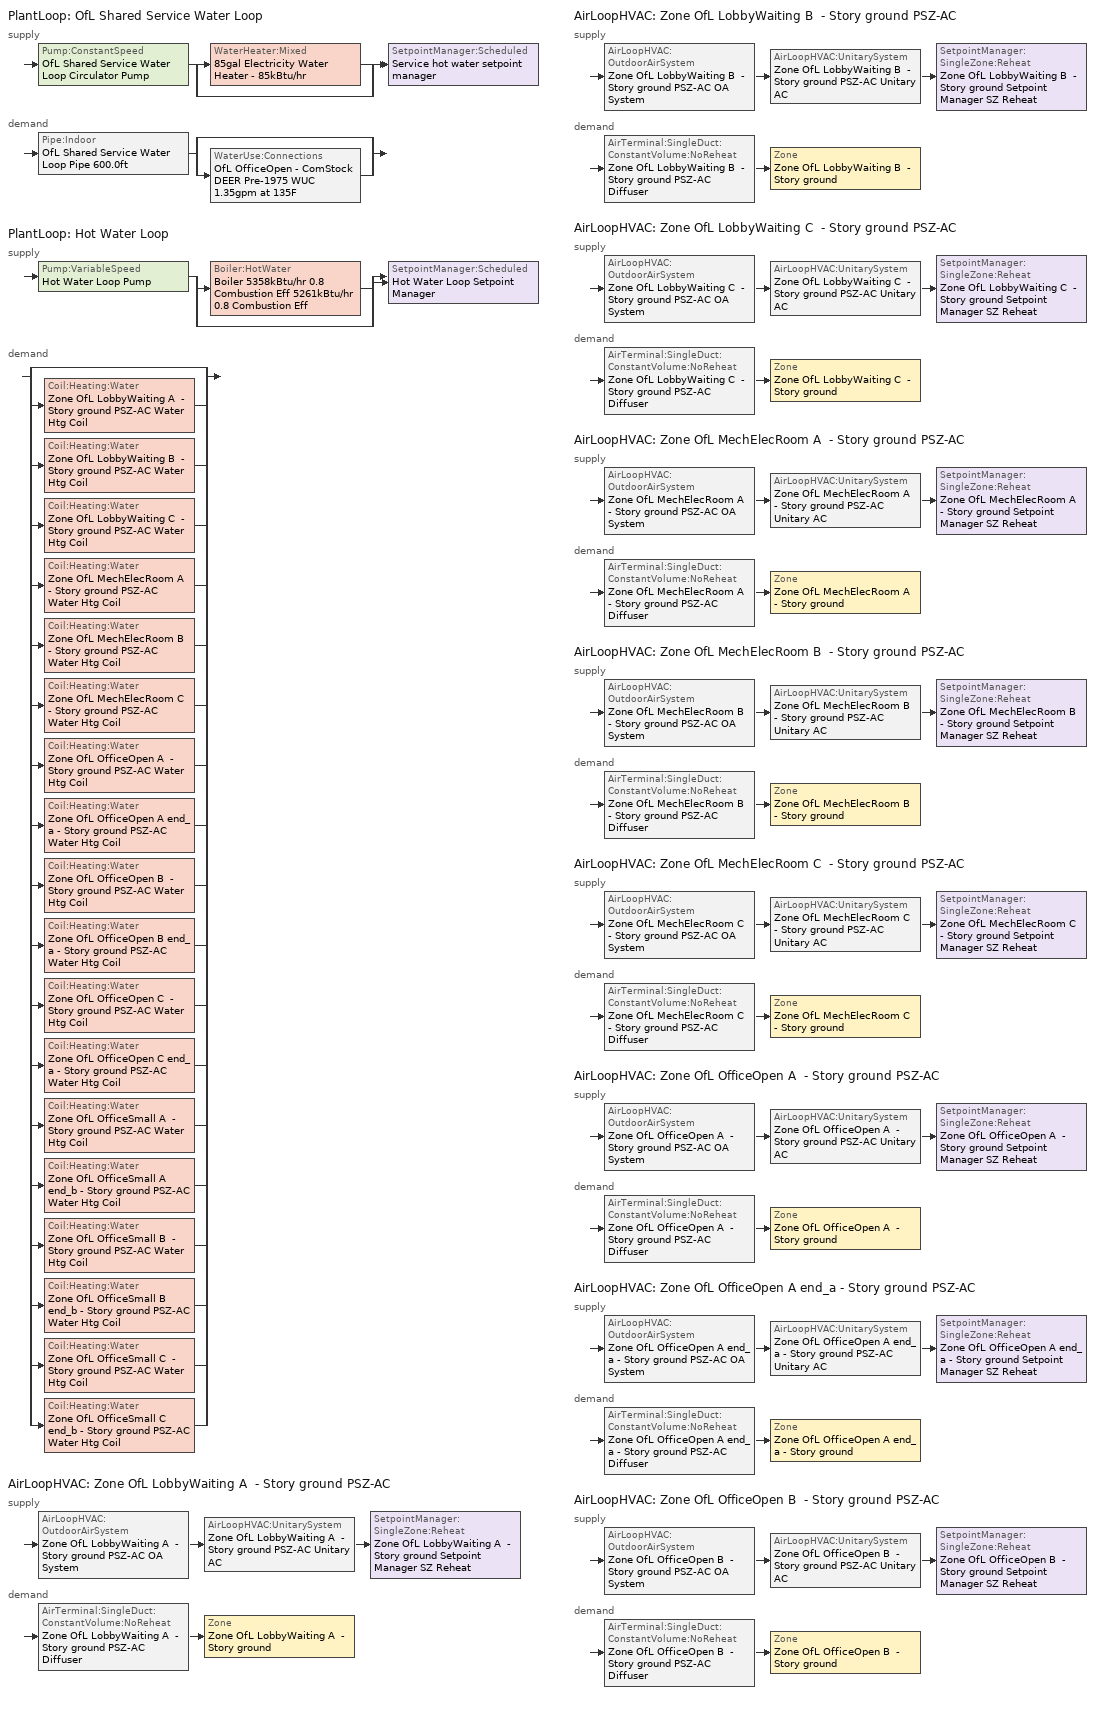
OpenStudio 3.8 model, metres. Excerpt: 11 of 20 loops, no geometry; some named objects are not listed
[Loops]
PlantLoop 'OfL Shared Service Water Loop'
 supply: Pump:ConstantSpeed 'OfL Shared Service Water Loop Circulator Pump' > split
  | WaterHeater:Mixed '85gal Electricity Water Heater - 85kBtu/hr'
  | bypass
  join > SetpointManager:Scheduled 'Service hot water setpoint manager'
 demand: Pipe:Indoor 'OfL Shared Service Water Loop Pipe 600.0ft' > split
  | bypass
  | WaterUse:Connections 'OfL OfficeOpen - ComStock DEER Pre-1975 WUC 1.35gpm at 135F'
PlantLoop 'Hot Water Loop'
 supply: Pump:VariableSpeed 'Hot Water Loop Pump' > split
  | Boiler:HotWater 'Boiler 5358kBtu/hr 0.8 Combustion Eff 5261kBtu/hr 0.8 Combustion Eff'
  | bypass
  join > SetpointManager:Scheduled 'Hot Water Loop Setpoint Manager'
 demand: split
  | bypass
  | Coil:Heating:Water 'Zone OfL LobbyWaiting A  - Story ground PSZ-AC Water Htg Coil'
  | Coil:Heating:Water 'Zone OfL LobbyWaiting B  - Story ground PSZ-AC Water Htg Coil'
  | Coil:Heating:Water 'Zone OfL LobbyWaiting C  - Story ground PSZ-AC Water Htg Coil'
  | Coil:Heating:Water 'Zone OfL MechElecRoom A  - Story ground PSZ-AC Water Htg Coil'
  | Coil:Heating:Water 'Zone OfL MechElecRoom B  - Story ground PSZ-AC Water Htg Coil'
  | Coil:Heating:Water 'Zone OfL MechElecRoom C  - Story ground PSZ-AC Water Htg Coil'
  | Coil:Heating:Water 'Zone OfL OfficeOpen A  - Story ground PSZ-AC Water Htg Coil'
  | Coil:Heating:Water 'Zone OfL OfficeOpen A end_a - Story ground PSZ-AC Water Htg Coil'
  | Coil:Heating:Water 'Zone OfL OfficeOpen B  - Story ground PSZ-AC Water Htg Coil'
  | Coil:Heating:Water 'Zone OfL OfficeOpen B end_a - Story ground PSZ-AC Water Htg Coil'
  | Coil:Heating:Water 'Zone OfL OfficeOpen C  - Story ground PSZ-AC Water Htg Coil'
  | Coil:Heating:Water 'Zone OfL OfficeOpen C end_a - Story ground PSZ-AC Water Htg Coil'
  | Coil:Heating:Water 'Zone OfL OfficeSmall A  - Story ground PSZ-AC Water Htg Coil'
  | Coil:Heating:Water 'Zone OfL OfficeSmall A end_b - Story ground PSZ-AC Water Htg Coil'
  | Coil:Heating:Water 'Zone OfL OfficeSmall B  - Story ground PSZ-AC Water Htg Coil'
  | Coil:Heating:Water 'Zone OfL OfficeSmall B end_b - Story ground PSZ-AC Water Htg Coil'
  | Coil:Heating:Water 'Zone OfL OfficeSmall C  - Story ground PSZ-AC Water Htg Coil'
  | Coil:Heating:Water 'Zone OfL OfficeSmall C end_b - Story ground PSZ-AC Water Htg Coil'
AirLoopHVAC 'Zone OfL LobbyWaiting A  - Story ground PSZ-AC'
 supply: AirLoopHVAC:OutdoorAirSystem 'Zone OfL LobbyWaiting A  - Story ground PSZ-AC OA System' > AirLoopHVAC:UnitarySystem 'Zone OfL LobbyWaiting A  - Story ground PSZ-AC Unitary AC' > SetpointManager:SingleZone:Reheat 'Zone OfL LobbyWaiting A  - Story ground Setpoint Manager SZ Reheat'
 demand: AirTerminal:SingleDuct:ConstantVolume:NoReheat 'Zone OfL LobbyWaiting A  - Story ground PSZ-AC Diffuser' > Zone 'Zone OfL LobbyWaiting A  - Story ground'
AirLoopHVAC 'Zone OfL LobbyWaiting B  - Story ground PSZ-AC'
 supply: AirLoopHVAC:OutdoorAirSystem 'Zone OfL LobbyWaiting B  - Story ground PSZ-AC OA System' > AirLoopHVAC:UnitarySystem 'Zone OfL LobbyWaiting B  - Story ground PSZ-AC Unitary AC' > SetpointManager:SingleZone:Reheat 'Zone OfL LobbyWaiting B  - Story ground Setpoint Manager SZ Reheat'
 demand: AirTerminal:SingleDuct:ConstantVolume:NoReheat 'Zone OfL LobbyWaiting B  - Story ground PSZ-AC Diffuser' > Zone 'Zone OfL LobbyWaiting B  - Story ground'
AirLoopHVAC 'Zone OfL LobbyWaiting C  - Story ground PSZ-AC'
 supply: AirLoopHVAC:OutdoorAirSystem 'Zone OfL LobbyWaiting C  - Story ground PSZ-AC OA System' > AirLoopHVAC:UnitarySystem 'Zone OfL LobbyWaiting C  - Story ground PSZ-AC Unitary AC' > SetpointManager:SingleZone:Reheat 'Zone OfL LobbyWaiting C  - Story ground Setpoint Manager SZ Reheat'
 demand: AirTerminal:SingleDuct:ConstantVolume:NoReheat 'Zone OfL LobbyWaiting C  - Story ground PSZ-AC Diffuser' > Zone 'Zone OfL LobbyWaiting C  - Story ground'
AirLoopHVAC 'Zone OfL MechElecRoom A  - Story ground PSZ-AC'
 supply: AirLoopHVAC:OutdoorAirSystem 'Zone OfL MechElecRoom A  - Story ground PSZ-AC OA System' > AirLoopHVAC:UnitarySystem 'Zone OfL MechElecRoom A  - Story ground PSZ-AC Unitary AC' > SetpointManager:SingleZone:Reheat 'Zone OfL MechElecRoom A  - Story ground Setpoint Manager SZ Reheat'
 demand: AirTerminal:SingleDuct:ConstantVolume:NoReheat 'Zone OfL MechElecRoom A  - Story ground PSZ-AC Diffuser' > Zone 'Zone OfL MechElecRoom A  - Story ground'
AirLoopHVAC 'Zone OfL MechElecRoom B  - Story ground PSZ-AC'
 supply: AirLoopHVAC:OutdoorAirSystem 'Zone OfL MechElecRoom B  - Story ground PSZ-AC OA System' > AirLoopHVAC:UnitarySystem 'Zone OfL MechElecRoom B  - Story ground PSZ-AC Unitary AC' > SetpointManager:SingleZone:Reheat 'Zone OfL MechElecRoom B  - Story ground Setpoint Manager SZ Reheat'
 demand: AirTerminal:SingleDuct:ConstantVolume:NoReheat 'Zone OfL MechElecRoom B  - Story ground PSZ-AC Diffuser' > Zone 'Zone OfL MechElecRoom B  - Story ground'
AirLoopHVAC 'Zone OfL MechElecRoom C  - Story ground PSZ-AC'
 supply: AirLoopHVAC:OutdoorAirSystem 'Zone OfL MechElecRoom C  - Story ground PSZ-AC OA System' > AirLoopHVAC:UnitarySystem 'Zone OfL MechElecRoom C  - Story ground PSZ-AC Unitary AC' > SetpointManager:SingleZone:Reheat 'Zone OfL MechElecRoom C  - Story ground Setpoint Manager SZ Reheat'
 demand: AirTerminal:SingleDuct:ConstantVolume:NoReheat 'Zone OfL MechElecRoom C  - Story ground PSZ-AC Diffuser' > Zone 'Zone OfL MechElecRoom C  - Story ground'
AirLoopHVAC 'Zone OfL OfficeOpen A  - Story ground PSZ-AC'
 supply: AirLoopHVAC:OutdoorAirSystem 'Zone OfL OfficeOpen A  - Story ground PSZ-AC OA System' > AirLoopHVAC:UnitarySystem 'Zone OfL OfficeOpen A  - Story ground PSZ-AC Unitary AC' > SetpointManager:SingleZone:Reheat 'Zone OfL OfficeOpen A  - Story ground Setpoint Manager SZ Reheat'
 demand: AirTerminal:SingleDuct:ConstantVolume:NoReheat 'Zone OfL OfficeOpen A  - Story ground PSZ-AC Diffuser' > Zone 'Zone OfL OfficeOpen A  - Story ground'
AirLoopHVAC 'Zone OfL OfficeOpen A end_a - Story ground PSZ-AC'
 supply: AirLoopHVAC:OutdoorAirSystem 'Zone OfL OfficeOpen A end_a - Story ground PSZ-AC OA System' > AirLoopHVAC:UnitarySystem 'Zone OfL OfficeOpen A end_a - Story ground PSZ-AC Unitary AC' > SetpointManager:SingleZone:Reheat 'Zone OfL OfficeOpen A end_a - Story ground Setpoint Manager SZ Reheat'
 demand: AirTerminal:SingleDuct:ConstantVolume:NoReheat 'Zone OfL OfficeOpen A end_a - Story ground PSZ-AC Diffuser' > Zone 'Zone OfL OfficeOpen A end_a - Story ground'
AirLoopHVAC 'Zone OfL OfficeOpen B  - Story ground PSZ-AC'
 supply: AirLoopHVAC:OutdoorAirSystem 'Zone OfL OfficeOpen B  - Story ground PSZ-AC OA System' > AirLoopHVAC:UnitarySystem 'Zone OfL OfficeOpen B  - Story ground PSZ-AC Unitary AC' > SetpointManager:SingleZone:Reheat 'Zone OfL OfficeOpen B  - Story ground Setpoint Manager SZ Reheat'
 demand: AirTerminal:SingleDuct:ConstantVolume:NoReheat 'Zone OfL OfficeOpen B  - Story ground PSZ-AC Diffuser' > Zone 'Zone OfL OfficeOpen B  - Story ground'
[Construction]
Copper pipe 0.75in type L with 0.5in fiberglass batt: Fiberglass batt 0.5in, Copper pipe 0.75in type L
[Material] Roughness=Smooth; Thermal Absorptance=0.9; Solar Absorptance=0.7; Visible Absorptance=0.7
Name | Thickness {m} | Conductivity {W/m-K} | Density {kg/m3} | Specific Heat {J/kg-K}
Copper pipe 0.75in type L | 0.001143 | 386 | 8906.27 | 385.1856
Fiberglass batt 0.5in | 0.0127 | 0.0663448 | 11.2129 | 837.36
[Sizing:Zone] Zone Cooling Design Supply Air Temperature Input Method=SupplyAirTemperature; Zone Cooling Design Supply Air Temperature {C}=12.7778; Zone Cooling Design Supply Air Temperature Difference {deltaC}=11.11; Zone Heating Design Supply Air Temperature Input Method=SupplyAirTemperature; Zone Heating Design Supply Air Temperature {C}=50; Zone Heating Design Supply Air Temperature Difference {deltaC}=11.11; Zone Cooling Design Supply Air Humidity Ratio {kg-H2O/kg-air}=0.0085; Zone Heating Design Supply Air Humidity Ratio {kg-H2O/kg-air}=0.008; Cooling Design Air Flow Method=DesignDay; Heating Design Air Flow Method=DesignDay; Account for Dedicated Outdoor Air System=No; Dedicated Outdoor Air System Control Strategy=NeutralSupplyAir; Dedicated Outdoor Air Low Setpoint Temperature for Design {C}=autosize; Dedicated Outdoor Air High Setpoint Temperature for Design {C}=autosize; Zone Load Sizing Method=Sensible Load Only No Latent Load; Zone Latent Cooling Design Supply Air Humidity Ratio Input Method=HumidityRatioDifference; Zone Cooling Design Supply Air Humidity Ratio Difference {kgWater/kgDryAir}=0.005; Zone Latent Heating Design Supply Air Humidity Ratio Input Method=HumidityRatioDifference; Zone Humidification Design Supply Air Humidity Ratio Difference {kgWater/kgDryAir}=0.005
Zone OfL OfficeOpen A end_a - Story ground; Zone OfL OfficeOpen A  - Story ground; Zone OfL OfficeOpen B  - Story ground; Zone OfL LobbyWaiting A  - Story ground; Zone OfL LobbyWaiting B  - Story ground; Zone OfL LobbyWaiting C  - Story ground; Zone OfL MechElecRoom A  - Story ground; Zone OfL MechElecRoom B  - Story ground; Zone OfL MechElecRoom C  - Story ground
[Zone equipment]
Zone OfL OfficeOpen A end_a - Story ground: Zone OfL OfficeOpen A end_a - Story ground PSZ-AC Diffuser
Zone OfL OfficeOpen A  - Story ground: Zone OfL OfficeOpen A  - Story ground PSZ-AC Diffuser
Zone OfL OfficeOpen B  - Story ground: Zone OfL OfficeOpen B  - Story ground PSZ-AC Diffuser
Zone OfL LobbyWaiting A  - Story ground: Zone OfL LobbyWaiting A  - Story ground PSZ-AC Diffuser
Zone OfL LobbyWaiting B  - Story ground: Zone OfL LobbyWaiting B  - Story ground PSZ-AC Diffuser
Zone OfL LobbyWaiting C  - Story ground: Zone OfL LobbyWaiting C  - Story ground PSZ-AC Diffuser
Zone OfL MechElecRoom A  - Story ground: Zone OfL MechElecRoom A  - Story ground PSZ-AC Diffuser
Zone OfL MechElecRoom B  - Story ground: Zone OfL MechElecRoom B  - Story ground PSZ-AC Diffuser
Zone OfL MechElecRoom C  - Story ground: Zone OfL MechElecRoom C  - Story ground PSZ-AC Diffuser
[WaterUse:Connections]
OfL OfficeOpen - ComStock DEER Pre-1975 WUC 1.35gpm at 135F: Drain Water Heat Exchanger Type=None; Drain Water Heat Exchanger Destination=Plant; Water Use Equipment Name 1=OfL OfficeOpen - ComStock DEER Pre-1975 Service Water Use 1.35gpm at 135F
[WaterUse:Equipment:Definition]
OfL OfficeOpen - ComStock DEER Pre-1975 Service Water Use Def 1.35gpm: Peak Flow Rate {m3/s}=8.51865e-05; Target Temperature Schedule=Mixed Water At Faucet Temp - 135F; Sensible Fraction Schedule=Fraction Sensible - 0.2; Latent Fraction Schedule=Fraction Latent - 0.05
[WaterUse:Equipment]
OfL OfficeOpen - ComStock DEER Pre-1975 Service Water Use 1.35gpm at 135F: Water Use Equipment Definition=OfL OfficeOpen - ComStock DEER Pre-1975 Service Water Use Def 1.35gpm; Flow Rate Fraction Schedule=D_OfL_All_DHW_DHW_Yr
[PlantLoop] Glycol Concentration=0; Minimum Loop Temperature {C}=10; Load Distribution Scheme=Optimal
Name | Maximum Loop Temperature {C} | Maximum Loop Flow Rate {m3/s} | Plant Loop Volume {m3} | Fluid Type
OfL Shared Service Water Loop | 60 | 8.51865e-05 | 0.0102224
Hot Water Loop |  | 0.0307921 | 3.69505 | Water
[Sizing:Plant] Loop Type=Heating; Sizing Option=NonCoincident; Zone Timesteps in Averaging Window=1; Coincident Sizing Factor Mode=None
Name | Design Loop Exit Temperature {C} | Loop Design Temperature Difference {deltaC}
OfL Shared Service Water Loop | 60 | 5
Hot Water Loop | 82.2222 | 11.1111
[SetpointManager:Scheduled] Control Variable=Temperature
Name | Schedule | Setpoint Node or NodeList
Service hot water setpoint manager | Service Water Loop Temp - 140F | OfL Shared Service Water Loop Supply Outlet Node
Hot Water Loop Setpoint Manager | Hot Water Loop Temp - 180F | Hot Water Loop Supply Outlet Node
[Pump:ConstantSpeed]
OfL Shared Service Water Loop Circulator Pump: Rated Flow Rate {m3/s}=8.51865e-05; Rated Pump Head {Pa}=29890.7; Rated Power Consumption {W}=3.88626; Motor Efficiency=0.84; Fraction of Motor Inefficiencies to Fluid Stream=0; Pump Control Type=Intermittent; Design Power Sizing Method=PowerPerFlowPerPressure; Design Electric Power per Unit Flow Rate {W/(m3/s)}=348701.1; Design Shaft Power per Unit Flow Rate per Unit Head {W-s/m3-Pa}=1.28205
[WaterHeater:Mixed]
85gal Electricity Water Heater - 85kBtu/hr: Tank Volume {m3}=0.322005; Setpoint Temperature Schedule=Service Water Loop Temp - 140F; Deadband Temperature Difference {deltaC}=2; Maximum Temperature Limit {C}=60; Heater Control Type=Cycle; Heater Maximum Capacity {W}=24930; Heater Fuel Type=Electricity; Heater Thermal Efficiency=1; Off Cycle Parasitic Fuel Consumption Rate {W}=0; Off Cycle Parasitic Fuel Type=Electricity; Off Cycle Parasitic Heat Fraction to Tank=0.8; On Cycle Parasitic Fuel Consumption Rate {W}=0; On Cycle Parasitic Fuel Type=Electricity; Ambient Temperature Indicator=Schedule; Ambient Temperature Schedule=Water Heater Ambient Temp Schedule 71.6F; Off Cycle Loss Coefficient to Ambient Temperature {W/K}=1.053; On Cycle Loss Coefficient to Ambient Temperature {W/K}=1.053; Use Side Effectiveness=1; Source Side Effectiveness=1; Use Side Design Flow Rate {m3/s}=autosize; Source Side Design Flow Rate {m3/s}=autosize; Indirect Water Heating Recovery Time {hr}=1.5; Source Side Flow Control Mode=IndirectHeatPrimarySetpoint
[WaterHeater:Sizing]
85gal Electricity Water Heater - 85kBtu/hr: Design Mode=PeakDraw; Time Storage Can Meet Peak Draw {hr}=0.538503; Time for Tank Recovery {hr}=0; Nominal Tank Volume for Autosizing Plant Connections {m3}=1
[Pipe:Indoor]
OfL Shared Service Water Loop Pipe 600.0ft: Construction=Copper pipe 0.75in type L with 0.5in fiberglass batt; Environment Type=Schedule; Ambient Temperature Schedule=OfL Shared Service Water Loop Piping Air Temp - 70F; Ambient Air Velocity Schedule=OfL Shared Service Water Loop Piping Air Velocity - 0.67mph; Pipe Inside Diameter {m}=0.019939; Pipe Length {m}=182.88
[Pump:VariableSpeed]
Hot Water Loop Pump: Rated Flow Rate {m3/s}=0.0307921; Rated Pump Head {Pa}=179344; Rated Power Consumption {W}=7780.19; Motor Efficiency=0.91; Coefficient 1 of the Part Load Performance Curve=0; Coefficient 2 of the Part Load Performance Curve=3.2485; Coefficient 3 of the Part Load Performance Curve=-4.7443; Coefficient 4 of the Part Load Performance Curve=2.5294; Pump Control Type=Intermittent; Skin Loss Radiative Fraction=0.5; Design Power Sizing Method=PowerPerFlowPerPressure; Design Electric Power per Unit Flow Rate {W/(m3/s)}=348701.1; Design Shaft Power per Unit Flow Rate per Unit Head {W-s/m3-Pa}=1.28205; Design Minimum Flow Rate Fraction=0
[Boiler:HotWater]
Boiler 5358kBtu/hr 0.8 Combustion Eff 5261kBtu/hr 0.8 Combustion Eff: Fuel Type=FuelOilNo2; Nominal Capacity {W}=1.40778e+06; Nominal Thermal Efficiency=0.793; Efficiency Curve Temperature Evaluation Variable=LeavingBoiler; Normalized Boiler Efficiency Curve=Boiler Constant Efficiency Curve; Design Water Flow Rate {m3/s}=0.0307921; Minimum Part Load Ratio=0; Maximum Part Load Ratio=1.2; Optimum Part Load Ratio=1; Water Outlet Upper Temperature Limit {C}=95; Boiler Flow Mode=LeavingSetpointModulated; On Cycle Parasitic Electric Load {W}=0; Off Cycle Parasitic Fuel Load {W}=0; Sizing Factor=1
[AirLoopHVAC] Availability Schedule=Always On Discrete; Design Return Air Flow Fraction of Supply Air Flow=1
Name | Design Supply Air Flow Rate {m3/s}
Zone OfL LobbyWaiting A  - Story ground PSZ-AC | 0.130286
Zone OfL LobbyWaiting B  - Story ground PSZ-AC | 0.82791
Zone OfL LobbyWaiting C  - Story ground PSZ-AC | 0.0837155
Zone OfL MechElecRoom A  - Story ground PSZ-AC | 0.173145
Zone OfL MechElecRoom B  - Story ground PSZ-AC | 0.992128
Zone OfL MechElecRoom C  - Story ground PSZ-AC | 0.108043
Zone OfL OfficeOpen A  - Story ground PSZ-AC | 1.76374
Zone OfL OfficeOpen A end_a - Story ground PSZ-AC | 0.25569
Zone OfL OfficeOpen B  - Story ground PSZ-AC | 13.1555
[Sizing:System] Type of Load to Size On=Sensible; Central Heating Maximum System Air Flow Ratio=1; Preheat Design Temperature {C}=7.22222; Preheat Design Humidity Ratio {kg-H2O/kg-Air}=0.008; Precool Design Temperature {C}=12.7778; Precool Design Humidity Ratio {kg-H2O/kg-Air}=0.008; Central Cooling Design Supply Air Temperature {C}=12.7778; Central Heating Design Supply Air Temperature {C}=50; Sizing Option=Coincident; 100% Outdoor Air in Cooling=No; 100% Outdoor Air in Heating=No; Central Cooling Design Supply Air Humidity Ratio {kg-H2O/kg-Air}=0.0085; Central Heating Design Supply Air Humidity Ratio {kg-H2O/kg-Air}=0.008; Cooling Design Air Flow Method=DesignDay; Heating Design Air Flow Method=DesignDay; System Outdoor Air Method=ZoneSum; Zone Maximum Outdoor Air Fraction=1; Cooling Supply Air Flow Rate Per Floor Area {m3/s-m2}=0.00996765; Cooling Fraction of Autosized Cooling Supply Air Flow Rate=1; Cooling Supply Air Flow Rate Per Unit Cooling Capacity {m3/s-W}=3.94755e-05; Heating Supply Air Flow Rate Per Floor Area {m3/s-m2}=0.00996765; Heating Fraction of Autosized Heating Supply Air Flow Rate=1; Heating Fraction of Autosized Cooling Supply Air Flow Rate=1; Heating Supply Air Flow Rate Per Unit Heating Capacity {m3/s-W}=3.15882e-05; Cooling Design Capacity Method=CoolingDesignCapacity; Cooling Design Capacity Per Floor Area {W/m2}=234.7; Fraction of Autosized Cooling Design Capacity=1; Heating Design Capacity Method=HeatingDesignCapacity; Heating Design Capacity Per Floor Area {W/m2}=157; Fraction of Autosized Heating Design Capacity=1; Central Cooling Capacity Control Method=OnOff; Occupant Diversity=1
Name | Design Outdoor Air Flow Rate {m3/s} | Cooling Design Capacity {W} | Heating Design Capacity {W}
Zone OfL LobbyWaiting A  - Story ground PSZ-AC | 0.130286 | 2074.58 | 1027.06
Zone OfL LobbyWaiting B  - Story ground PSZ-AC | 0.82791 | 17767.91 | 13722.1
Zone OfL LobbyWaiting C  - Story ground PSZ-AC | 0.0837155 | 1518.62 | 1042.03
Zone OfL MechElecRoom A  - Story ground PSZ-AC | 0.173145 | 2780.7 | 1434.74
Zone OfL MechElecRoom B  - Story ground PSZ-AC | 0.992128 | 22689.95 | 19583.97
Zone OfL MechElecRoom C  - Story ground PSZ-AC | 0.108043 | 2006.38 | 1451.82
Zone OfL OfficeOpen A  - Story ground PSZ-AC | 1.76374 | 27519.24 | 11370.37
Zone OfL OfficeOpen A end_a - Story ground PSZ-AC | 0.25569 | 3973.91 | 1715.13
Zone OfL OfficeOpen B  - Story ground PSZ-AC | 13.1555 | 256402 | 159736
[SetpointManager:SingleZone:Reheat] Minimum Supply Air Temperature {C}=12.7778; Maximum Supply Air Temperature {C}=50
Name | Control Zone | Setpoint Node or NodeList
Zone OfL LobbyWaiting A  - Story ground Setpoint Manager SZ Reheat | Zone OfL LobbyWaiting A  - Story ground | Zone OfL LobbyWaiting A  - Story ground PSZ-AC Supply Outlet Node
Zone OfL LobbyWaiting B  - Story ground Setpoint Manager SZ Reheat | Zone OfL LobbyWaiting B  - Story ground | Zone OfL LobbyWaiting B  - Story ground PSZ-AC Supply Outlet Node
Zone OfL LobbyWaiting C  - Story ground Setpoint Manager SZ Reheat | Zone OfL LobbyWaiting C  - Story ground | Zone OfL LobbyWaiting C  - Story ground PSZ-AC Supply Outlet Node
Zone OfL MechElecRoom A  - Story ground Setpoint Manager SZ Reheat | Zone OfL MechElecRoom A  - Story ground | Zone OfL MechElecRoom A  - Story ground PSZ-AC Supply Outlet Node
Zone OfL MechElecRoom B  - Story ground Setpoint Manager SZ Reheat | Zone OfL MechElecRoom B  - Story ground | Zone OfL MechElecRoom B  - Story ground PSZ-AC Supply Outlet Node
Zone OfL MechElecRoom C  - Story ground Setpoint Manager SZ Reheat | Zone OfL MechElecRoom C  - Story ground | Zone OfL MechElecRoom C  - Story ground PSZ-AC Supply Outlet Node
Zone OfL OfficeOpen A  - Story ground Setpoint Manager SZ Reheat | Zone OfL OfficeOpen A  - Story ground | Zone OfL OfficeOpen A  - Story ground PSZ-AC Supply Outlet Node
Zone OfL OfficeOpen A end_a - Story ground Setpoint Manager SZ Reheat | Zone OfL OfficeOpen A end_a - Story ground | Zone OfL OfficeOpen A end_a - Story ground PSZ-AC Supply Outlet Node
Zone OfL OfficeOpen B  - Story ground Setpoint Manager SZ Reheat | Zone OfL OfficeOpen B  - Story ground | Zone OfL OfficeOpen B  - Story ground PSZ-AC Supply Outlet Node
[Coil:Heating:Water] Availability Schedule=Always On Discrete; Rated Inlet Water Temperature {C}=82.2222; Rated Inlet Air Temperature {C}=7.22222; Rated Outlet Water Temperature {C}=71.1111; Rated Outlet Air Temperature {C}=50
Name | U-Factor Times Area Value {W/K} | Maximum Water Flow Rate {m3/s} | Rated Capacity {W}
Zone OfL LobbyWaiting A  - Story ground PSZ-AC Water Htg Coil | 122.186 | 0.000107143 | 4898.43
Zone OfL LobbyWaiting B  - Story ground PSZ-AC Water Htg Coil | 829.629 | 0.00075367 | 34456.9
Zone OfL LobbyWaiting C  - Story ground PSZ-AC Water Htg Coil | 80.2485 | 7.11894e-05 | 3254.69
Zone OfL MechElecRoom A  - Story ground PSZ-AC Water Htg Coil | 162.886 | 0.00014306 | 6540.55
Zone OfL MechElecRoom B  - Story ground PSZ-AC Water Htg Coil | 1013.38 | 0.000930405 | 42537
Zone OfL MechElecRoom C  - Story ground PSZ-AC Water Htg Coil | 104.238 | 9.27862e-05 | 4242.07
Zone OfL OfficeOpen A  - Story ground PSZ-AC Water Htg Coil | 1648.13 | 0.00144253 | 65950.9
Zone OfL OfficeOpen A end_a - Story ground PSZ-AC Water Htg Coil | 236.517 | 0.000205951 | 9415.81
Zone OfL OfficeOpen B  - Story ground PSZ-AC Water Htg Coil | 12874.8 | 0.0115458 | 527862
Zone OfL OfficeOpen B end_a - Story ground PSZ-AC Water Htg Coil | 3358.62 | 0.00293542 | 134204
Zone OfL OfficeOpen C  - Story ground PSZ-AC Water Htg Coil | 1097.45 | 0.000969649 | 44331.2
Zone OfL OfficeOpen C end_a - Story ground PSZ-AC Water Htg Coil | 227.861 | 0.000198521 | 9076.12
Zone OfL OfficeSmall A  - Story ground PSZ-AC Water Htg Coil | 1066.17 | 0.000933718 | 42688.5
Zone OfL OfficeSmall A end_b - Story ground PSZ-AC Water Htg Coil | 213.941 | 0.000186556 | 8529.13
Zone OfL OfficeSmall B  - Story ground PSZ-AC Water Htg Coil | 7927.9 | 0.00711955 | 325497
Zone OfL OfficeSmall B end_b - Story ground PSZ-AC Water Htg Coil | 2716.38 | 0.00238373 | 108981
Zone OfL OfficeSmall C  - Story ground PSZ-AC Water Htg Coil | 698.306 | 0.000617846 | 28247.2
Zone OfL OfficeSmall C end_b - Story ground PSZ-AC Water Htg Coil | 176.685 | 0.000154556 | 7066.1
[Controller:WaterCoil] Action=Normal; Controller Convergence Tolerance {deltaC}=0.0001; Minimum Actuated Flow {m3/s}=0
Name | Water Coil
Zone OfL LobbyWaiting A  - Story ground PSZ-AC Water Htg Coil Controller | Zone OfL LobbyWaiting A  - Story ground PSZ-AC Water Htg Coil
Zone OfL LobbyWaiting B  - Story ground PSZ-AC Water Htg Coil Controller | Zone OfL LobbyWaiting B  - Story ground PSZ-AC Water Htg Coil
Zone OfL LobbyWaiting C  - Story ground PSZ-AC Water Htg Coil Controller | Zone OfL LobbyWaiting C  - Story ground PSZ-AC Water Htg Coil
Zone OfL MechElecRoom A  - Story ground PSZ-AC Water Htg Coil Controller | Zone OfL MechElecRoom A  - Story ground PSZ-AC Water Htg Coil
Zone OfL MechElecRoom B  - Story ground PSZ-AC Water Htg Coil Controller | Zone OfL MechElecRoom B  - Story ground PSZ-AC Water Htg Coil
Zone OfL MechElecRoom C  - Story ground PSZ-AC Water Htg Coil Controller | Zone OfL MechElecRoom C  - Story ground PSZ-AC Water Htg Coil
Zone OfL OfficeOpen A  - Story ground PSZ-AC Water Htg Coil Controller | Zone OfL OfficeOpen A  - Story ground PSZ-AC Water Htg Coil
Zone OfL OfficeOpen A end_a - Story ground PSZ-AC Water Htg Coil Controller | Zone OfL OfficeOpen A end_a - Story ground PSZ-AC Water Htg Coil
Zone OfL OfficeOpen B  - Story ground PSZ-AC Water Htg Coil Controller | Zone OfL OfficeOpen B  - Story ground PSZ-AC Water Htg Coil
Zone OfL OfficeOpen B end_a - Story ground PSZ-AC Water Htg Coil Controller | Zone OfL OfficeOpen B end_a - Story ground PSZ-AC Water Htg Coil
Zone OfL OfficeOpen C  - Story ground PSZ-AC Water Htg Coil Controller | Zone OfL OfficeOpen C  - Story ground PSZ-AC Water Htg Coil
Zone OfL OfficeOpen C end_a - Story ground PSZ-AC Water Htg Coil Controller | Zone OfL OfficeOpen C end_a - Story ground PSZ-AC Water Htg Coil
Zone OfL OfficeSmall A  - Story ground PSZ-AC Water Htg Coil Controller | Zone OfL OfficeSmall A  - Story ground PSZ-AC Water Htg Coil
Zone OfL OfficeSmall A end_b - Story ground PSZ-AC Water Htg Coil Controller | Zone OfL OfficeSmall A end_b - Story ground PSZ-AC Water Htg Coil
Zone OfL OfficeSmall B  - Story ground PSZ-AC Water Htg Coil Controller | Zone OfL OfficeSmall B  - Story ground PSZ-AC Water Htg Coil
Zone OfL OfficeSmall B end_b - Story ground PSZ-AC Water Htg Coil Controller | Zone OfL OfficeSmall B end_b - Story ground PSZ-AC Water Htg Coil
Zone OfL OfficeSmall C  - Story ground PSZ-AC Water Htg Coil Controller | Zone OfL OfficeSmall C  - Story ground PSZ-AC Water Htg Coil
Zone OfL OfficeSmall C end_b - Story ground PSZ-AC Water Htg Coil Controller | Zone OfL OfficeSmall C end_b - Story ground PSZ-AC Water Htg Coil
[Coil:Heating:Electric] Availability Schedule=Always On Discrete; Efficiency=1
Name | Nominal Capacity {W}
Zone OfL LobbyWaiting A  - Story ground PSZ-AC Electric Backup Htg Coil | 4898.43
Zone OfL LobbyWaiting B  - Story ground PSZ-AC Electric Backup Htg Coil | 34456.9
Zone OfL LobbyWaiting C  - Story ground PSZ-AC Electric Backup Htg Coil | 3254.69
Zone OfL MechElecRoom A  - Story ground PSZ-AC Electric Backup Htg Coil | 6540.55
Zone OfL MechElecRoom B  - Story ground PSZ-AC Electric Backup Htg Coil | 42537
Zone OfL MechElecRoom C  - Story ground PSZ-AC Electric Backup Htg Coil | 4242.07
Zone OfL OfficeOpen A  - Story ground PSZ-AC Electric Backup Htg Coil | 65950.9
Zone OfL OfficeOpen A end_a - Story ground PSZ-AC Electric Backup Htg Coil | 9415.81
Zone OfL OfficeOpen B  - Story ground PSZ-AC Electric Backup Htg Coil | 527862
[Coil:Cooling:DX:SingleSpeed] Availability Schedule=Always On Discrete; Rated COP {W/W}=2.967036; Rated Evaporator Fan Power Per Volume Flow Rate 2017 {W/(m3/s)}=773.3; Rated Evaporator Fan Power Per Volume Flow Rate 2023 {W/(m3/s)}=934.4; Total Cooling Capacity Function of Temperature Curve=SpltAC1Sp_ClCap_fT; Total Cooling Capacity Function of Flow Fraction Curve=DXCOOL-NECB2011-REF-CAPFFLOW; Energy Input Ratio Function of Temperature Curve=SpltAC1Sp_EIR_fT; Energy Input Ratio Function of Flow Fraction Curve=DXCOOL-NECB2011-REF-COOLEIRFFLOW; Part Load Fraction Correlation Curve=DXCOOL-NECB2011-REF-COOLPLFFPLR; Minimum Outdoor Dry-Bulb Temperature for Compressor Operation {C}=-25; Nominal Time for Condensate Removal to Begin {s}=0; Ratio of Initial Moisture Evaporation Rate and Steady State Latent Capacity=0; Maximum Cycling Rate {cycles/hr}=0; Latent Capacity Time Constant {s}=0; Condenser Type=AirCooled; Evaporative Condenser Effectiveness=0.9; Evaporative Condenser Air Flow Rate {m3/s}=autosize; Evaporative Condenser Pump Rated Power Consumption {W}=autosize; Crankcase Heater Capacity {W}=0; Maximum Outdoor Dry-Bulb Temperature for Crankcase Heater Operation {C}=10; Basin Heater Capacity {W/K}=0; Basin Heater Setpoint Temperature {C}=2
Name | Rated Total Cooling Capacity {W} | Rated Sensible Heat Ratio | Rated Air Flow Rate {m3/s}
Zone OfL LobbyWaiting A  - Story ground PSZ-AC 1spd DX AC Clg Coil 10kBtu/hr 9.7SEER 10kBtu/hr 9.7SEER | 2544.46 | 0.785626 | 0.130286
Zone OfL LobbyWaiting B  - Story ground PSZ-AC 1spd DX AC Clg Coil 90kBtu/hr 9.7SEER 89kBtu/hr 9.7SEER | 20559 | 0.701083 | 0.82791
Zone OfL LobbyWaiting C  - Story ground PSZ-AC 1spd DX AC Clg Coil 8kBtu/hr 9.7SEER 8kBtu/hr 9.7SEER | 2078.86 | 0.701083 | 0.0837155
Zone OfL MechElecRoom A  - Story ground PSZ-AC 1spd DX AC Clg Coil 12kBtu/hr 9.7SEER 13kBtu/hr 9.7SEER | 3362.63 | 0.788374 | 0.173145
Zone OfL MechElecRoom B  - Story ground PSZ-AC 1spd DX AC Clg Coil 107kBtu/hr 9.7SEER 106kBtu/hr 9.7SEER | 24636.9 | 0.701083 | 0.992128
Zone OfL MechElecRoom C  - Story ground PSZ-AC 1spd DX AC Clg Coil 9kBtu/hr 9.7SEER 10kBtu/hr 9.7SEER | 2668.78 | 0.703386 | 0.108043
Zone OfL OfficeOpen A  - Story ground PSZ-AC 1spd DX AC Clg Coil 115kBtu/hr 9.7SEER 117kBtu/hr 9.7SEER | 33328.6 | 0.80007 | 1.76374
Zone OfL OfficeOpen A end_a - Story ground PSZ-AC 1spd DX AC Clg Coil 18kBtu/hr 9.7SEER 18kBtu/hr 9.7SEER | 5142.93 | 0.773577 | 0.25569
Zone OfL OfficeOpen B  - Story ground PSZ-AC 1spd DX AC Clg Coil 1247kBtu/hr 9.7SEER 1234kBtu/hr 9.7SEER | 326681 | 0.701083 | 13.1555
[Fan:OnOff] Availability Schedule=Always On Discrete; Motor In Airstream Fraction=1
Name | Fan Total Efficiency | Pressure Rise {Pa} | Maximum Flow Rate {m3/s} | Motor Efficiency | Fan Power Ratio Function of Speed Ratio Curve | Fan Efficiency Ratio Function of Speed Ratio Curve
Zone OfL LobbyWaiting A  - Story ground PSZ-AC Fan | 0.546 | 622.722 | 0.130286 | 0.84 | Fan On Off Power Curve | Fan On Off Efficiency Curve
Zone OfL LobbyWaiting B  - Story ground PSZ-AC Fan | 0.546 | 622.722 | 0.82791 | 0.84 | Fan On Off Power Curve 1 | Fan On Off Efficiency Curve 1
Zone OfL LobbyWaiting C  - Story ground PSZ-AC Fan | 0.546 | 622.722 | 0.0837155 | 0.84 | Fan On Off Power Curve 2 | Fan On Off Efficiency Curve 2
Zone OfL MechElecRoom A  - Story ground PSZ-AC Fan | 0.546 | 622.722 | 0.173145 | 0.84 | Fan On Off Power Curve 3 | Fan On Off Efficiency Curve 3
Zone OfL MechElecRoom B  - Story ground PSZ-AC Fan | 0.56875 | 622.722 | 0.992128 | 0.875 | Fan On Off Power Curve 4 | Fan On Off Efficiency Curve 4
Zone OfL MechElecRoom C  - Story ground PSZ-AC Fan | 0.546 | 622.722 | 0.108043 | 0.84 | Fan On Off Power Curve 5 | Fan On Off Efficiency Curve 5
Zone OfL OfficeOpen A  - Story ground PSZ-AC Fan | 0.56875 | 622.722 | 1.76374 | 0.875 | Fan On Off Power Curve 6 | Fan On Off Efficiency Curve 6
Zone OfL OfficeOpen A end_a - Story ground PSZ-AC Fan | 0.546 | 622.722 | 0.25569 | 0.84 | Fan On Off Power Curve 7 | Fan On Off Efficiency Curve 7
Zone OfL OfficeOpen B  - Story ground PSZ-AC Fan | 0.6045 | 1018.77 | 13.1555 | 0.93 | Fan On Off Power Curve 8 | Fan On Off Efficiency Curve 8
[AirLoopHVAC:UnitarySystem] Control Type=Load; Dehumidification Control Type=None; Availability Schedule=Always On Discrete; Fan Placement=DrawThrough; Supply Air Fan Operating Mode Schedule=Always On Discrete; DX Heating Coil Sizing Ratio=1; Use DOAS DX Cooling Coil=No; DOAS DX Cooling Coil Leaving Minimum Air Temperature {C}=2; Latent Load Control=SensibleOnlyLoadControl; Supply Air Flow Rate Method During Cooling Operation=SupplyAirFlowRate; Supply Air Flow Rate Method During Heating Operation=SupplyAirFlowRate; Supply Air Flow Rate Method When No Cooling or Heating is Required=None; No Load Supply Air Flow Rate Control Set To Low Speed=Yes; Maximum Supply Air Temperature {C}=50; Maximum Outdoor Dry-Bulb Temperature for Supplemental Heater Operation {C}=21; Ancilliary On-Cycle Electric Power {W}=0; Ancilliary Off-Cycle Electric Power {W}=0
Name | Controlling Zone or Thermostat Location | Supply Fan | Heating Coil | Cooling Coil | Supplemental Heating Coil | Supply Air Flow Rate During Cooling Operation {m3/s} | Supply Air Flow Rate During Heating Operation {m3/s}
Zone OfL LobbyWaiting A  - Story ground PSZ-AC Unitary AC | Zone OfL LobbyWaiting A  - Story ground | Zone OfL LobbyWaiting A  - Story ground PSZ-AC Fan | Zone OfL LobbyWaiting A  - Story ground PSZ-AC Water Htg Coil | Zone OfL LobbyWaiting A  - Story ground PSZ-AC 1spd DX AC Clg Coil 10kBtu/hr 9.7SEER 10kBtu/hr 9.7SEER | Zone OfL LobbyWaiting A  - Story ground PSZ-AC Electric Backup Htg Coil | 0.130286 | 0.130286
Zone OfL LobbyWaiting B  - Story ground PSZ-AC Unitary AC | Zone OfL LobbyWaiting B  - Story ground | Zone OfL LobbyWaiting B  - Story ground PSZ-AC Fan | Zone OfL LobbyWaiting B  - Story ground PSZ-AC Water Htg Coil | Zone OfL LobbyWaiting B  - Story ground PSZ-AC 1spd DX AC Clg Coil 90kBtu/hr 9.7SEER 89kBtu/hr 9.7SEER | Zone OfL LobbyWaiting B  - Story ground PSZ-AC Electric Backup Htg Coil | 0.82791 | 0.82791
Zone OfL LobbyWaiting C  - Story ground PSZ-AC Unitary AC | Zone OfL LobbyWaiting C  - Story ground | Zone OfL LobbyWaiting C  - Story ground PSZ-AC Fan | Zone OfL LobbyWaiting C  - Story ground PSZ-AC Water Htg Coil | Zone OfL LobbyWaiting C  - Story ground PSZ-AC 1spd DX AC Clg Coil 8kBtu/hr 9.7SEER 8kBtu/hr 9.7SEER | Zone OfL LobbyWaiting C  - Story ground PSZ-AC Electric Backup Htg Coil | 0.0837155 | 0.0837155
Zone OfL MechElecRoom A  - Story ground PSZ-AC Unitary AC | Zone OfL MechElecRoom A  - Story ground | Zone OfL MechElecRoom A  - Story ground PSZ-AC Fan | Zone OfL MechElecRoom A  - Story ground PSZ-AC Water Htg Coil | Zone OfL MechElecRoom A  - Story ground PSZ-AC 1spd DX AC Clg Coil 12kBtu/hr 9.7SEER 13kBtu/hr 9.7SEER | Zone OfL MechElecRoom A  - Story ground PSZ-AC Electric Backup Htg Coil | 0.173145 | 0.173145
Zone OfL MechElecRoom B  - Story ground PSZ-AC Unitary AC | Zone OfL MechElecRoom B  - Story ground | Zone OfL MechElecRoom B  - Story ground PSZ-AC Fan | Zone OfL MechElecRoom B  - Story ground PSZ-AC Water Htg Coil | Zone OfL MechElecRoom B  - Story ground PSZ-AC 1spd DX AC Clg Coil 107kBtu/hr 9.7SEER 106kBtu/hr 9.7SEER | Zone OfL MechElecRoom B  - Story ground PSZ-AC Electric Backup Htg Coil | 0.992128 | 0.992128
Zone OfL MechElecRoom C  - Story ground PSZ-AC Unitary AC | Zone OfL MechElecRoom C  - Story ground | Zone OfL MechElecRoom C  - Story ground PSZ-AC Fan | Zone OfL MechElecRoom C  - Story ground PSZ-AC Water Htg Coil | Zone OfL MechElecRoom C  - Story ground PSZ-AC 1spd DX AC Clg Coil 9kBtu/hr 9.7SEER 10kBtu/hr 9.7SEER | Zone OfL MechElecRoom C  - Story ground PSZ-AC Electric Backup Htg Coil | 0.108043 | 0.108043
Zone OfL OfficeOpen A  - Story ground PSZ-AC Unitary AC | Zone OfL OfficeOpen A  - Story ground | Zone OfL OfficeOpen A  - Story ground PSZ-AC Fan | Zone OfL OfficeOpen A  - Story ground PSZ-AC Water Htg Coil | Zone OfL OfficeOpen A  - Story ground PSZ-AC 1spd DX AC Clg Coil 115kBtu/hr 9.7SEER 117kBtu/hr 9.7SEER | Zone OfL OfficeOpen A  - Story ground PSZ-AC Electric Backup Htg Coil | 1.76374 | 1.76374
Zone OfL OfficeOpen A end_a - Story ground PSZ-AC Unitary AC | Zone OfL OfficeOpen A end_a - Story ground | Zone OfL OfficeOpen A end_a - Story ground PSZ-AC Fan | Zone OfL OfficeOpen A end_a - Story ground PSZ-AC Water Htg Coil | Zone OfL OfficeOpen A end_a - Story ground PSZ-AC 1spd DX AC Clg Coil 18kBtu/hr 9.7SEER 18kBtu/hr 9.7SEER | Zone OfL OfficeOpen A end_a - Story ground PSZ-AC Electric Backup Htg Coil | 0.25569 | 0.25569
Zone OfL OfficeOpen B  - Story ground PSZ-AC Unitary AC | Zone OfL OfficeOpen B  - Story ground | Zone OfL OfficeOpen B  - Story ground PSZ-AC Fan | Zone OfL OfficeOpen B  - Story ground PSZ-AC Water Htg Coil | Zone OfL OfficeOpen B  - Story ground PSZ-AC 1spd DX AC Clg Coil 1247kBtu/hr 9.7SEER 1234kBtu/hr 9.7SEER | Zone OfL OfficeOpen B  - Story ground PSZ-AC Electric Backup Htg Coil | 13.1555 | 13.1555
[Controller:OutdoorAir] Economizer Control Type=NoEconomizer; Economizer Control Action Type=ModulateFlow; Economizer Maximum Limit Dry-Bulb Temperature {C}=28; Economizer Maximum Limit Enthalpy {J/kg}=64000; Lockout Type=LockoutWithCompressor; Minimum Limit Type=FixedMinimum; High Humidity Control=No; Heat Recovery Bypass Control Type=BypassWhenWithinEconomizerLimits; Economizer Operation Staging=InterlockedWithMechanicalCooling
Name | Minimum Outdoor Air Flow Rate {m3/s} | Maximum Outdoor Air Flow Rate {m3/s} | Minimum Outdoor Air Schedule | Controller Mechanical Ventilation
Zone OfL LobbyWaiting A  - Story ground PSZ-AC OA System Controller | 0.0131249 | 0.130286 | Zone OfL LobbyWaiting A  - Story ground PSZ-AC_night_ventcycle_schedule | Controller Mechanical Ventilation 1
Zone OfL LobbyWaiting B  - Story ground PSZ-AC OA System Controller | 0.236247 | 0.82791 | Zone OfL LobbyWaiting B  - Story ground PSZ-AC_night_ventcycle_schedule | Controller Mechanical Ventilation 2
Zone OfL LobbyWaiting C  - Story ground PSZ-AC OA System Controller | 0.0131249 | 0.0837155 | Zone OfL LobbyWaiting C  - Story ground PSZ-AC_night_ventcycle_schedule | Controller Mechanical Ventilation 3
Zone OfL MechElecRoom A  - Story ground PSZ-AC OA System Controller | 0.0187316 | 0.173145 | Zone OfL MechElecRoom A  - Story ground PSZ-AC_night_ventcycle_schedule | Controller Mechanical Ventilation 4
Zone OfL MechElecRoom B  - Story ground PSZ-AC OA System Controller | 0.337169 | 0.992128 | Zone OfL MechElecRoom B  - Story ground PSZ-AC_night_ventcycle_schedule | Controller Mechanical Ventilation 5
Zone OfL MechElecRoom C  - Story ground PSZ-AC OA System Controller | 0.0187316 | 0.108043 | Zone OfL MechElecRoom C  - Story ground PSZ-AC_night_ventcycle_schedule | Controller Mechanical Ventilation 6
Zone OfL OfficeOpen A  - Story ground PSZ-AC OA System Controller | 0.152784 | 1.76374 | Zone OfL OfficeOpen A  - Story ground PSZ-AC_night_ventcycle_schedule | Controller Mechanical Ventilation 7
Zone OfL OfficeOpen A end_a - Story ground PSZ-AC OA System Controller | 0.0159282 | 0.25569 | Zone OfL OfficeOpen A end_a - Story ground PSZ-AC_night_ventcycle_schedule | Controller Mechanical Ventilation 8
Zone OfL OfficeOpen B  - Story ground PSZ-AC OA System Controller | 2.7501 | 13.1555 | Zone OfL OfficeOpen B  - Story ground PSZ-AC_night_ventcycle_schedule | Controller Mechanical Ventilation 9
[Controller:MechanicalVentilation] Availability Schedule=Always On Discrete
Controller Mechanical Ventilation 1; Controller Mechanical Ventilation 2; Controller Mechanical Ventilation 3; Controller Mechanical Ventilation 4; Controller Mechanical Ventilation 5; Controller Mechanical Ventilation 6; Controller Mechanical Ventilation 7; Controller Mechanical Ventilation 8; Controller Mechanical Ventilation 9
[AirLoopHVAC:OutdoorAirSystem]
Name | Controller
Zone OfL LobbyWaiting A  - Story ground PSZ-AC OA System | Zone OfL LobbyWaiting A  - Story ground PSZ-AC OA System Controller
Zone OfL LobbyWaiting B  - Story ground PSZ-AC OA System | Zone OfL LobbyWaiting B  - Story ground PSZ-AC OA System Controller
Zone OfL LobbyWaiting C  - Story ground PSZ-AC OA System | Zone OfL LobbyWaiting C  - Story ground PSZ-AC OA System Controller
Zone OfL MechElecRoom A  - Story ground PSZ-AC OA System | Zone OfL MechElecRoom A  - Story ground PSZ-AC OA System Controller
Zone OfL MechElecRoom B  - Story ground PSZ-AC OA System | Zone OfL MechElecRoom B  - Story ground PSZ-AC OA System Controller
Zone OfL MechElecRoom C  - Story ground PSZ-AC OA System | Zone OfL MechElecRoom C  - Story ground PSZ-AC OA System Controller
Zone OfL OfficeOpen A  - Story ground PSZ-AC OA System | Zone OfL OfficeOpen A  - Story ground PSZ-AC OA System Controller
Zone OfL OfficeOpen A end_a - Story ground PSZ-AC OA System | Zone OfL OfficeOpen A end_a - Story ground PSZ-AC OA System Controller
Zone OfL OfficeOpen B  - Story ground PSZ-AC OA System | Zone OfL OfficeOpen B  - Story ground PSZ-AC OA System Controller
[AvailabilityManager:NightCycle] Applicability Schedule=Always On Discrete; Control Type=CycleOnAny; Thermostat Tolerance {deltaC}=1.9999; Cycling Run Time Control Type=Thermostat; Cycling Run Time {s}=1800
Availability Manager Night Cycle 1; Availability Manager Night Cycle 2; Availability Manager Night Cycle 3; Availability Manager Night Cycle 4; Availability Manager Night Cycle 5; Availability Manager Night Cycle 6; Availability Manager Night Cycle 7; Availability Manager Night Cycle 8; Availability Manager Night Cycle 9; Availability Manager Night Cycle 10; Availability Manager Night Cycle 11; Availability Manager Night Cycle 12; Availability Manager Night Cycle 13; Availability Manager Night Cycle 14; Availability Manager Night Cycle 15; Availability Manager Night Cycle 16; Availability Manager Night Cycle 17; Availability Manager Night Cycle 18
[AirTerminal:SingleDuct:ConstantVolume:NoReheat] Availability Schedule=Always On Discrete
Name | Maximum Air Flow Rate {m3/s}
Zone OfL LobbyWaiting A  - Story ground PSZ-AC Diffuser | 0.130286
Zone OfL LobbyWaiting B  - Story ground PSZ-AC Diffuser | 0.82791
Zone OfL LobbyWaiting C  - Story ground PSZ-AC Diffuser | 0.0837155
Zone OfL MechElecRoom A  - Story ground PSZ-AC Diffuser | 0.173145
Zone OfL MechElecRoom B  - Story ground PSZ-AC Diffuser | 0.992128
Zone OfL MechElecRoom C  - Story ground PSZ-AC Diffuser | 0.108043
Zone OfL OfficeOpen A  - Story ground PSZ-AC Diffuser | 1.76374
Zone OfL OfficeOpen A end_a - Story ground PSZ-AC Diffuser | 0.25569
Zone OfL OfficeOpen B  - Story ground PSZ-AC Diffuser | 13.1555
[EnergyManagementSystem:Sensor] Output Variable or Output Meter Index Key=Environment; Output Variable or Output Meter=Site Outdoor Air Drybulb Temperature
OAT; OAT_1; OAT_2; OAT_3
[EnergyManagementSystem:Actuator] Actuated Component Type=Schedule:Year; Actuated Component Control Type=Schedule Value
Name | Actuated Component
ZoneOfLOfficeOpenBStorygroundPSZACHtgSch0; ZoneOfLOfficeSmallBStorygroundPSZACHtgSch0; ZoneOfLOfficeOpenBStorygroundPSZACHtgSch0_1; ZoneOfLOfficeSmallBStorygroundPSZACHtgSch0_1 | D_OfL_All_HTemp_Yr
ZoneOfLOfficeOpenBStorygroundPSZACClgSch0; ZoneOfLOfficeSmallBStorygroundPSZACClgSch0; ZoneOfLOfficeOpenBStorygroundPSZACClgSch0_1; ZoneOfLOfficeSmallBStorygroundPSZACClgSch0_1 | D_OfL_All_CTemp_Yr
[Schedule:Ruleset]
D_OfL_All_DHW_DHW_Yr: Default Day Schedule=D_OfL_All_DHW_DHW_Yr Default; Summer Design Day Schedule=D_OfL_All_DHW_DHW_Yr Summer Design Day; Winter Design Day Schedule=D_OfL_All_DHW_DHW_Yr Winter Design Day
Fraction Sensible - 0.2: Default Day Schedule=Fraction Sensible - 0.2 Default
Fraction Latent - 0.05: Default Day Schedule=Fraction Latent - 0.05 Default
Mixed Water At Faucet Temp - 135F: Default Day Schedule=Mixed Water At Faucet Temp - 135F Default
Service Water Loop Temp - 140F: Default Day Schedule=Service Water Loop Temp - 140F Default
Water Heater Ambient Temp Schedule 71.6F: Default Day Schedule=Water Heater Ambient Temp Schedule 71.6F Default
OfL Shared Service Water Loop Piping Air Temp - 70F: Default Day Schedule=OfL Shared Service Water Loop Piping Air Temp - 70F Default
OfL Shared Service Water Loop Piping Air Velocity - 0.67mph: Default Day Schedule=OfL Shared Service Water Loop Piping Air Velocity - 0.67mph Default
Hot Water Loop Temp - 180F: Default Day Schedule=Hot Water Loop Temp - 180F Default
[Schedule:Day]
D_OfL_All_DHW_DHW_Yr Default: No, 0, 15, 0.0208333, 0, 30, 0.0166667, 0, 45, 0.0125, 1, 0, 0.00833333, 1, 15, 0.00416667, 1, 30, 0, 6, 30, 0, 6, 45, 0.075, 7, 0, 0.15, 7, 15, 0.225, 7, 30, 0.3, 7, 45, 0.475, 8, 0, 0.65, 8, 15, 0.825, 8, 30, 1, 10, 30, 1, 10, 45, 0.95, 11, 0, 0.9, 11, 15, 0.85, 11, 30, 0.8, 11, 45, 0.7, 12, 0, 0.6, 12, 15, 0.5, 12, 30, 0.4, 12, 45, 0.5, 13, 0, 0.6, 13, 15, 0.7, 13, 30, 0.8, 13, 45, 0.85, 14, 0, 0.9, 14, 15, 0.95, 14, 30, 1, 16, 30, 1, 16, 45, 0.825, 17, 0, 0.65, 17, 15, 0.475, 17, 30, 0.3, 17, 45, 0.25, 18, 0, 0.2, 18, 15, 0.15, 18, 30, 0.1, 19, 30, 0.1, 19, 45, 0.0958333, 20, 0, 0.0916667, 20, 15, 0.0875, 20, 30, 0.0833333, 20, 45, 0.0791667, 21, 0, 0.075, 21, 15, 0.0708333, 21, 30, 0.0666667, 21, 45, 0.0625, 22, 0, 0.0583333, 22, 15, 0.0541667, 22, 30, 0.05, 22, 45, 0.0458333, 23, 0, 0.0416667, 23, 15, 0.0375, 23, 30, 0.0333333, 23, 45, 0.0291667, 24, 0, 0.025
D_OfL_All_DHW_DHW_Yr Sat Day: No, 6, 30, 0, 6, 45, 0.0225, 7, 0, 0.045, 7, 15, 0.0675, 7, 30, 0.09, 7, 45, 0.1425, 8, 0, 0.195, 8, 15, 0.2475, 8, 30, 0.3, 10, 30, 0.3, 10, 45, 0.285, 11, 0, 0.27, 11, 15, 0.255, 11, 30, 0.24, 11, 45, 0.21, 12, 0, 0.18, 12, 15, 0.15, 12, 30, 0.12, 12, 45, 0.15, 13, 0, 0.18, 13, 15, 0.21, 13, 30, 0.24, 13, 45, 0.255, 14, 0, 0.27, 14, 15, 0.285, 14, 30, 0.3, 15, 30, 0.3, 15, 45, 0.275, 16, 0, 0.25, 16, 15, 0.225, 16, 30, 0.2, 16, 45, 0.175, 17, 0, 0.15, 17, 15, 0.125, 17, 30, 0.1, 17, 45, 0.075, 18, 0, 0.05, 18, 15, 0.025, 18, 30, 0, 24, 0, 0
D_OfL_All_DHW_DHW_Yr Summer Design Day; D_OfL_All_DHW_DHW_Yr Winter Design Day: No, 7, 0, 0, 8, 0, 0.3, 11, 0, 1, 12, 0, 0.8, 13, 0, 0.4, 14, 0, 0.8, 17, 0, 1, 18, 0, 0.3, 21, 0, 0.1, 24, 0, 0.05
D_OfL_All_DHW_DHW_Yr Sun Day: No, 24, 0, 0
Fraction Sensible - 0.2 Default: 24, 0, 0.2
Fraction Latent - 0.05 Default: 24, 0, 0.05
Mixed Water At Faucet Temp - 135F Default: 24, 0, 57.2222
Service Water Loop Temp - 140F Default: 24, 0, 60
Water Heater Ambient Temp Schedule 71.6F Default: 24, 0, 22
OfL Shared Service Water Loop Piping Air Temp - 70F Default: 24, 0, 21.1111
OfL Shared Service Water Loop Piping Air Velocity - 0.67mph Default: 24, 0, 0.3
Hot Water Loop Temp - 180F Default: 24, 0, 82.2222
[Schedule:Rule] Schedule Ruleset=D_OfL_All_DHW_DHW_Yr; Date Specification Type=DateRange; Start Month=1; Start Day=1; End Month=12; End Day=31
Name | Rule Order | Day Schedule | Apply Saturday | Apply Sunday
Schedule Rule 19 | 1 | D_OfL_All_DHW_DHW_Yr Sat Day | Yes
Schedule Rule 20 | 0 | D_OfL_All_DHW_DHW_Yr Sun Day |  | Yes
[Schedule:Constant] Value=1
Always On Discrete; Zone OfL LobbyWaiting A  - Story ground PSZ-AC_night_ventcycle_schedule; Zone OfL LobbyWaiting B  - Story ground PSZ-AC_night_ventcycle_schedule; Zone OfL LobbyWaiting C  - Story ground PSZ-AC_night_ventcycle_schedule; Zone OfL MechElecRoom A  - Story ground PSZ-AC_night_ventcycle_schedule; Zone OfL MechElecRoom B  - Story ground PSZ-AC_night_ventcycle_schedule; Zone OfL MechElecRoom C  - Story ground PSZ-AC_night_ventcycle_schedule; Zone OfL OfficeOpen A  - Story ground PSZ-AC_night_ventcycle_schedule; Zone OfL OfficeOpen A end_a - Story ground PSZ-AC_night_ventcycle_schedule; Zone OfL OfficeOpen B  - Story ground PSZ-AC_night_ventcycle_schedule
[Curve:Exponent] Coefficient1 Constant=1; Coefficient2 Constant=0; Coefficient3 Constant=0; Minimum Value of x=0; Maximum Value of x=1
Fan On Off Power Curve; Fan On Off Power Curve 1; Fan On Off Power Curve 2; Fan On Off Power Curve 3; Fan On Off Power Curve 4; Fan On Off Power Curve 5; Fan On Off Power Curve 6; Fan On Off Power Curve 7; Fan On Off Power Curve 8
[Curve:Cubic] Maximum Value of x=1
Name | Coefficient1 Constant | Coefficient2 x | Coefficient3 x**2 | Coefficient4 x**3 | Minimum Value of x
Fan On Off Efficiency Curve; Fan On Off Efficiency Curve 1; Fan On Off Efficiency Curve 2; Fan On Off Efficiency Curve 3; Fan On Off Efficiency Curve 4; Fan On Off Efficiency Curve 5; Fan On Off Efficiency Curve 6; Fan On Off Efficiency Curve 7; Fan On Off Efficiency Curve 8; Boiler Constant Efficiency Curve | 1 | 0 | 0 | 0 | 0
DXCOOL-NECB2011-REF-COOLPLFFPLR | 0.0277 | 4.9151 | -8.184 | 4.2702 | 0.7
[Curve:Biquadratic] Minimum Value of x=7.22222; Maximum Value of x=29.44444; Minimum Value of y=-23.333; Maximum Value of y=46.11111
Name | Coefficient1 Constant | Coefficient2 x | Coefficient3 x**2 | Coefficient4 y | Coefficient5 y**2 | Coefficient6 x*y
SpltAC1Sp_ClCap_fT | 0.67916 | 0.016938 | 0.00069336 | 0.0045576 | -8.42e-05 | -0.00047628
SpltAC1Sp_EIR_fT | 0.739046 | -0.00778968 | 0.000128304 | -0.00027 | 0.0006642 | -0.000648
[Curve:Quadratic] Coefficient1 Constant=1; Coefficient2 x=0; Coefficient3 x**2=0; Minimum Value of x=0; Maximum Value of x=1
DXCOOL-NECB2011-REF-CAPFFLOW; DXCOOL-NECB2011-REF-COOLEIRFFLOW
